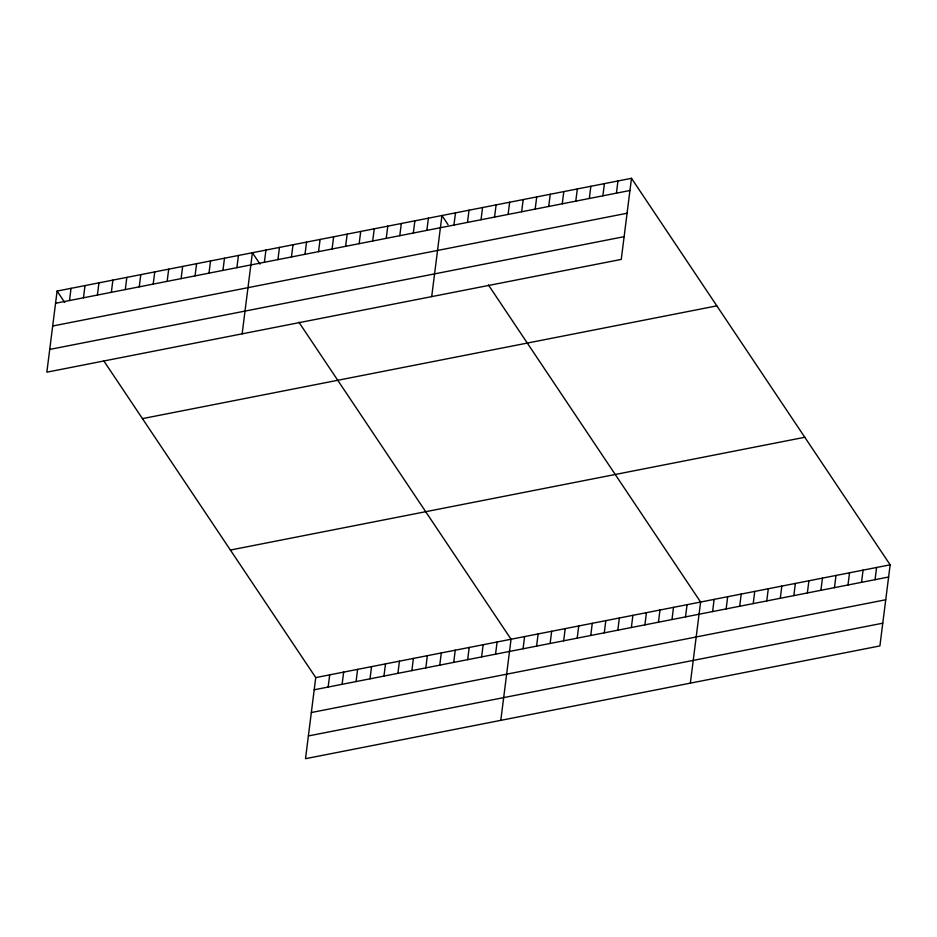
<?xml version="1.0" encoding="UTF-8"?>
<svg xmlns="http://www.w3.org/2000/svg" width="937" height="937" viewBox="0 0 937 937"><rect width="100%" height="100%" fill="white"/><g stroke="black" fill="none" stroke-linecap="round" stroke-linejoin="round"><path stroke-width="1.41" d="M57.098 291.067L46.85 372.176L621.254 259.408L631.491 178.311L57.098 291.067L64.712 302.464M69.502 300.531L71.048 288.338M83.452 297.79L84.998 285.598M97.401 295.05L98.947 282.857M111.351 292.309L112.897 280.116M125.3 289.58L126.846 277.375M139.25 286.839L140.796 274.646M153.2 284.098L154.746 271.906M167.149 281.358L168.695 269.165M181.099 278.617L182.645 266.424M195.048 275.888L196.594 263.684M208.998 273.147L210.544 260.943M222.947 270.406L224.493 258.214M236.897 267.666L238.443 255.473M242.144 333.83L252.393 252.732L260.017 264.117M264.386 262.266L265.932 250.074M277.926 259.608L279.472 247.415M291.466 256.961L293.012 244.756M305.005 254.302L306.551 242.097M318.545 251.643L320.091 239.439M332.085 248.984L333.631 236.78M345.624 246.326L347.17 234.121M359.164 243.667L360.71 231.462M103.585 360.546L315.746 677.592L305.509 758.689L879.902 645.933L890.15 564.824L631.491 178.311M372.703 241.008L374.25 228.815M328.161 687.044L329.695 674.851M386.243 238.349L387.789 226.157M342.11 684.315L343.645 672.11M399.783 235.691L401.329 223.498M356.06 681.574L357.594 669.369M413.322 233.032L414.868 220.839M370.01 678.833L371.544 666.64M426.862 230.373L428.408 218.18M431.699 296.619L441.948 215.522L448.038 224.634M383.959 676.092L385.494 663.9M453.941 225.056L455.487 212.863M397.909 673.352L399.443 661.159M467.481 222.397L469.027 210.204M411.858 670.611L413.393 658.418M481.021 219.738L482.567 207.545M425.808 667.882L427.342 655.677M494.56 217.079L496.106 204.887M439.758 665.141L441.304 652.937M508.1 214.432L509.646 202.228M453.707 662.4L455.253 650.208M521.64 211.774L523.186 199.569M467.657 659.66L469.203 647.467M535.179 209.115L536.714 196.911M481.606 656.919L483.152 644.726M548.719 206.456L550.253 194.252M495.556 654.19L497.102 641.986M562.259 203.797L563.793 191.593M500.803 720.354L511.052 639.245L298.88 322.199M575.798 201.139L577.333 188.934M523.045 648.791L524.591 636.586M589.338 198.48L590.872 186.287M536.585 646.132L538.131 633.939M602.878 195.821L604.412 183.629M550.124 643.473L551.659 631.28M616.417 193.163L617.952 180.97M563.664 640.814L565.198 628.622M577.204 638.156L578.738 625.963M590.743 635.497L592.278 623.304M604.283 632.838L605.817 620.645M617.823 630.179L619.357 617.987M631.362 627.521L632.897 615.328M644.902 624.862L646.436 612.669M658.442 622.203L659.976 610.01M671.981 619.544L673.516 607.352M685.521 616.897L687.055 604.693M690.358 683.143L700.595 602.034L488.435 284.989M712.6 611.58L714.135 599.375M726.14 608.921L727.674 596.717M739.68 606.262L741.214 594.058M753.219 603.604L754.753 591.399M766.759 600.945L768.293 588.752M780.298 598.286L781.833 586.093M793.838 595.627L795.372 583.435M807.378 592.969L808.912 580.776M820.917 590.31L822.452 578.117M834.457 587.651L835.991 575.459M847.997 584.993L849.531 572.8M861.525 582.334L863.071 570.141M875.064 579.675L876.61 567.482M55.552 303.272L629.957 190.504M52.683 326.006L627.087 213.238M49.72 349.431L624.124 236.674M142.447 418.628L716.852 305.86M230.397 550.042L804.789 437.274M315.746 677.592L890.15 564.824M314.211 689.784L888.604 577.016M311.342 712.53L885.734 599.762M308.378 735.955L882.771 623.187"/></g></svg>
